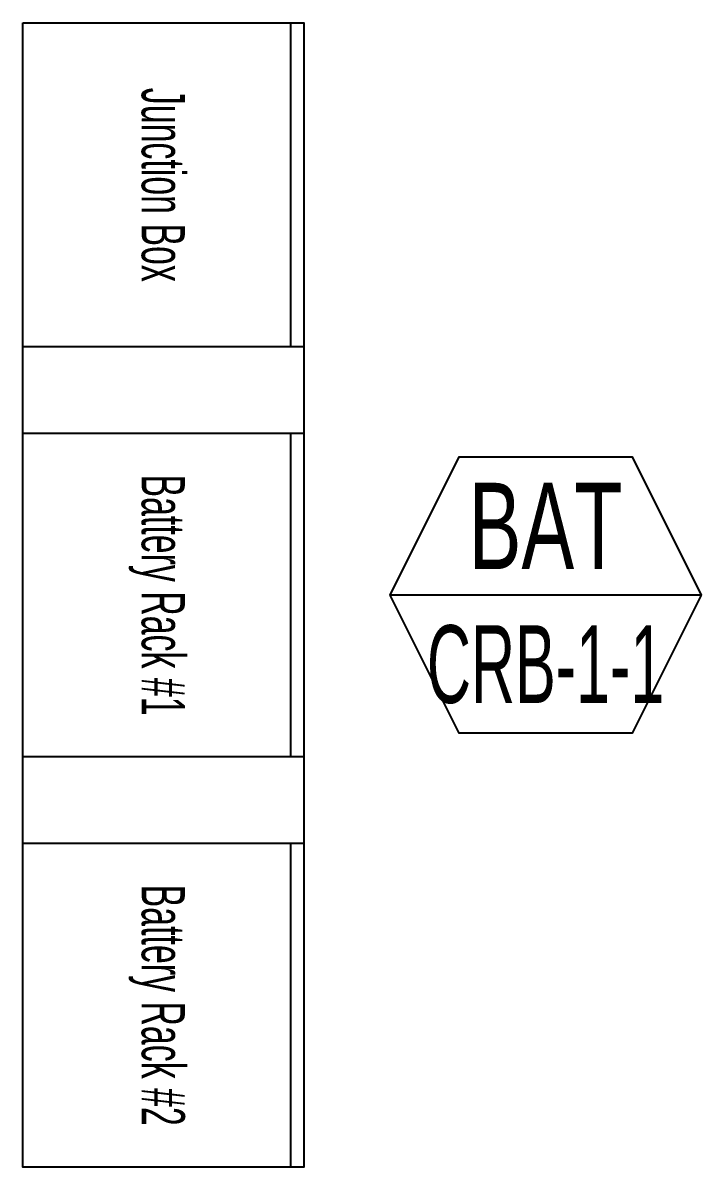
# Model space of a CAD drawing. Header units: millimetres. Extents: x 89978 to 501025, y -351975 to 835730.
# Drawn here: x 157654 to 159224, y -236195 to -233545 of the extents above; entities that cross this region are included whole.
import ezdxf
from ezdxf.enums import TextEntityAlignment as Align

# ---------------------------------------------------------------- set-up
doc = ezdxf.new("R2010")
doc.units = ezdxf.units.MM
doc.header["$LTSCALE"] = 150
doc.layers.add('------00 Switch Gear', color=3, linetype='Continuous')
doc.layers.add('------00 Switch Gear_Number', color=1, linetype='Continuous')
doc.styles.add('ELEC', font='')
doc.styles.get('ELEC').set_extended_font_data('Dotum')

# ---------------------------------------------------------------- blocks, each defined once
blk = doc.blocks.new('A$C2e8f9a8b')
at = {"color": 0}
blk.add_line((30, 750), (30, 0), dxfattribs=at)
blk.add_lwpolyline([(650, 0), (0, 0), (0, 750), (650, 750)], close=True, dxfattribs=at)

msp = doc.modelspace()

# ---------------------------------------------------------------- linework, layer by layer
at = {"layer": '------00 Switch Gear'}
msp.add_lwpolyline([(157653.6, -233545), (158303.6, -233545), (158303.6, -236195), (157653.6, -236195)], close=True, dxfattribs=at)
msp.add_lwpolyline([(157653.6, -233545), (158303.6, -233545), (158303.6, -236195), (157653.6, -236195)], close=True, dxfattribs=at)
at = {"layer": '------00 Switch Gear_Number'}
msp.add_lwpolyline([(159223.6, -234870), (158503.6, -234870), (158663.2, -234550), (159063.9, -234550), (159223.6, -234870), (159063.9, -235190), (158663.2, -235190), (158503.6, -234870)], dxfattribs=at)
msp.add_lwpolyline([(159223.6, -234870), (158503.6, -234870), (158663.2, -234550), (159063.9, -234550), (159223.6, -234870), (159063.9, -235190), (158663.2, -235190), (158503.6, -234870)], dxfattribs=at)

# ---------------------------------------------------------------- block references
at = {"layer": '------00 Switch Gear', "rotation": 180}
for p in [(158303.6, -233545), (158303.6, -233545), (158303.6, -234495), (158303.6, -234495), (158303.6, -235445), (158303.6, -235445)]:
    msp.add_blockref('A$C2e8f9a8b', p, dxfattribs=at)

# ---------------------------------------------------------------- texts
at = {"layer": '------00 Switch Gear', "style": 'ELEC', "width": 0.6}
for s, p in [('Junction Box', (157978.6, -233920)), ('Junction Box', (157978.6, -233920)), ('Battery Rack #1', (157978.6, -234870)), ('Battery Rack #1', (157978.6, -234870)), ('Battery Rack #2', (157978.6, -235820)), ('Battery Rack #2', (157978.6, -235820))]:
    msp.add_text(s, height=100, rotation=270, dxfattribs=at).set_placement(p, align=Align.MIDDLE_CENTER)
at = {"layer": '------00 Switch Gear_Number', "color": 0, "style": 'ELEC'}
for s, height, width, p in [('BAT', 200, 0.7, (158863.6, -234710)), ('BAT', 200, 0.7, (158863.6, -234710)), ('CRB-1-1', 180, 0.6, (158863.6, -235030)), ('CRB-1-1', 180, 0.6, (158863.6, -235030))]:
    msp.add_text(s, height=height, dxfattribs=dict(at, width=width)).set_placement(p, align=Align.MIDDLE_CENTER)

doc.saveas('drawing.dxf')
